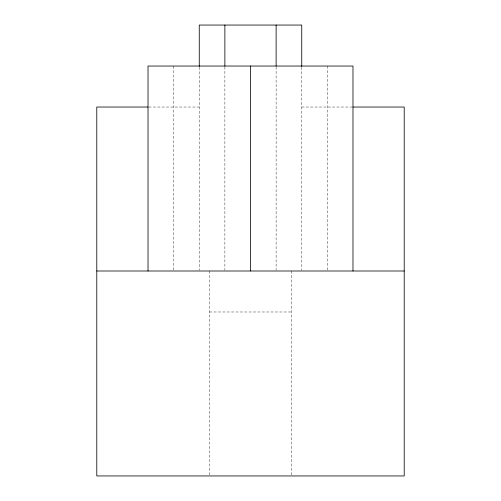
<?xml version="1.0" encoding="UTF-8"?>
<svg xmlns="http://www.w3.org/2000/svg" width="501" height="501" viewBox="0 0 501 501"><rect width="100%" height="100%" fill="white"/><g stroke="black" fill="none" stroke-linecap="round" stroke-linejoin="round"><path stroke-width="0.38" stroke-dasharray="2.5 1.88" d="M148.803 107.032L199.26 107.032M301.74 107.032L352.197 107.032M209.512 311.985L291.488 311.985M327.36 66.038L327.36 270.214M301.74 67.209L301.74 270.214M291.488 270.997L291.488 475.167M276.12 66.821L276.12 270.214M224.88 66.821L224.88 270.214M209.512 270.997L209.512 475.167M199.26 67.209L199.26 270.214M173.64 66.038L173.64 270.214"/><path stroke-width="0.75" d="M148.02 107.032L96.787 107.032L96.787 475.95L404.213 475.95L404.213 107.032L352.98 107.032M96.787 270.997L404.213 270.997M352.98 270.997L352.98 66.038L148.02 66.038L148.02 270.997M301.74 66.433L301.74 25.05L199.26 25.05L199.26 66.433M276.12 25.05L276.12 66.038M250.5 66.038L250.5 270.997M224.88 25.05L224.88 66.038"/></g></svg>
